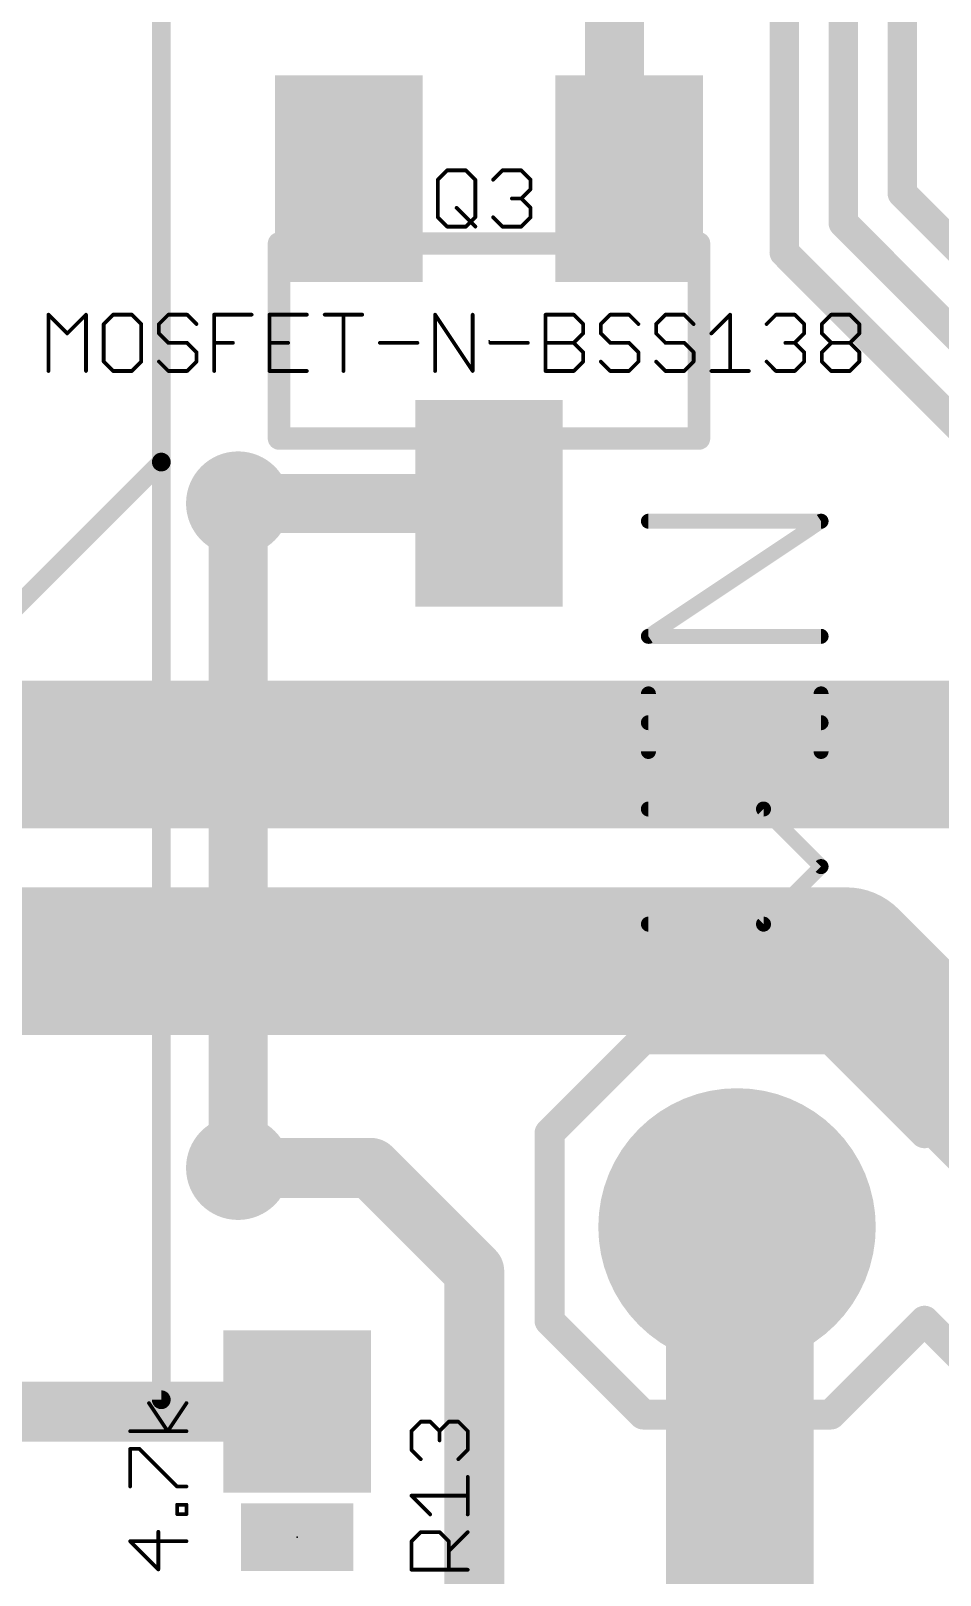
# Model space of a CAD drawing. Extents: x -0.4 to 70.1, y -0.1 to 70.1.
# Drawn here: x 20.8 to 26.96, y 22.14 to 32.6 of the extents above; entities that cross this region are included whole.
import ezdxf

# ---------------------------------------------------------------- set-up
doc = ezdxf.new("R2010")
doc.units = 0
for name, color, linetype in [('1', 22, 'CONTINUOUS'), ('16', 175, 'CONTINUOUS'), ('17', 82, 'CONTINUOUS'), ('18', 82, 'CONTINUOUS'), ('21', 253, 'CONTINUOUS'), ('23', 7, 'CONTINUOUS'), ('25', 253, 'CONTINUOUS'), ('27', 253, 'CONTINUOUS')]:
    doc.layers.add(name, color=color, linetype=linetype)

# ---------------------------------------------------------------- blocks, each defined once
blk = doc.blocks.new('ROUNDP')
at = {"const_width": 0.5}
blk.add_lwpolyline([(0, -0.25, 1), (0, 0.25, 1), (0, -0.25)], format="xyb", dxfattribs=at)
blk = doc.blocks.new('RECT')
blk.add_solid([(-0.5, -0.5), (0.5, -0.5), (-0.5, 0.5), (0.5, 0.5)])
blk = doc.blocks.new('ROUNDV')
at = {"const_width": 0.5}
blk.add_lwpolyline([(0, -0.25, 1), (0, 0.25, 1), (0, -0.25)], format="xyb", dxfattribs=at)

msp = doc.modelspace()

# ---------------------------------------------------------------- linework, layer by layer
at = {"layer": '1'}
for points, const_width in [([(26.7, 37.1), (26.7, 31.5)], 0.2), ([(26.3, 36.9), (26.3, 31.3)], 0.2), ([(25.9, 36.7), (25.9, 31.1)], 0.2), ([(24.75, 33.6), (24.75, 31.7)], 0.4), ([(24.75, 31.7), (24.85, 31.6)], 0.4), ([(26.7, 31.5), (30.6, 27.6)], 0.2), ([(26.3, 31.3), (30.4, 27.2)], 0.2), ([(25.9, 31.1), (30.2, 26.8)], 0.2), ([(23.9, 29.4), (22.2, 29.4)], 0.4), ([(27.46, 27.7), (7.6, 27.7)], 1), ([(26.32, 26.3), (15.76, 26.3)], 1), ([(28.12, 24.5), (26.32, 26.3)], 1), ([(22.2, 24.9), (23.1, 24.9)], 0.4064), ([(23.1, 24.9), (23.8, 24.2)], 0.4064), ([(25.6, 24.4), (25.58, 24.5)], 1), ([(25.6, 16.3), (25.6, 24.2)], 1), ([(25.6, 24.2), (25.6, 24.4)], 0.4), ([(23.8, 24.2), (23.8, 21.5)], 0.4064), ([(22.6, 23.25), (20.49, 23.25)], 0.4064)]:
    msp.add_lwpolyline(points, dxfattribs=dict(at, const_width=const_width))
for points, const_width in [([(24.8207, 31.7707, 1), (24.6793, 31.6293)], 0.2), ([(24.65, 31.7, 1), (24.85, 31.7)], 0.2), ([(24.7793, 31.5293, 1), (24.9207, 31.6707)], 0.2), ([(26.7354, 31.5354, 1), (26.6646, 31.4646)], 0.1), ([(26.65, 31.5, 1), (26.75, 31.5)], 0.1), ([(26.3354, 31.3354, 1), (26.2646, 31.2646)], 0.1), ([(26.25, 31.3, 1), (26.35, 31.3)], 0.1), ([(25.9354, 31.1354, 1), (25.8646, 31.0646)], 0.1), ([(25.85, 31.1, 1), (25.95, 31.1)], 0.1), ([(22.2, 29.5, 1), (22.2, 29.3)], 0.2), ([(23.9, 29.3, 1), (23.9, 29.5)], 0.2), ([(26.4968, 26.4768, 1), (26.1432, 26.1232)], 0.5), ([(26.32, 26.05, 1), (26.32, 26.55)], 0.5), ([(22.2, 25.0016, 1), (22.2, 24.7984)], 0.2032), ([(23.1718, 24.9718, 1), (23.0282, 24.8282)], 0.2032), ([(23.1, 24.7984, 1), (23.1, 25.0016)], 0.2032), ([(25.8251, 24.549, 1), (25.3349, 24.451)], 0.5), ([(25.85, 24.2, 1), (25.35, 24.2)], 0.5), ([(25.3549, 24.351, 1), (25.8451, 24.449)], 0.5), ([(25.7, 24.4, 1), (25.5, 24.4)], 0.2), ([(23.9016, 24.2, 1), (23.6984, 24.2)], 0.2032), ([(23.7282, 24.1282, 1), (23.8718, 24.2718)], 0.2032), ([(25.5, 24.2, 1), (25.7, 24.2)], 0.2), ([(22.6, 23.1484, 1), (22.6, 23.3516)], 0.2032)]:
    msp.add_lwpolyline(points, format="xyb", dxfattribs=dict(at, const_width=const_width))
at = {"layer": '16'}
for points, const_width in [([(22.2, 29.4), (22.2, 24.9)], 0.4), ([(25.6, 24.48), (25.58, 24.5)], 1), ([(25.6, 14.3), (25.6, 24.48)], 1)]:
    msp.add_lwpolyline(points, dxfattribs=dict(at, const_width=const_width))
for points, const_width in [([(22.3, 29.4, 1), (22.1, 29.4)], 0.2), ([(22.1, 24.9, 1), (22.3, 24.9)], 0.2), ([(25.7568, 24.6768, 1), (25.4032, 24.3232)], 0.5), ([(25.85, 24.48, 1), (25.35, 24.48)], 0.5), ([(25.4232, 24.3032, 1), (25.7768, 24.6568)], 0.5)]:
    msp.add_lwpolyline(points, format="xyb", dxfattribs=dict(at, const_width=const_width))
at = {"layer": '21'}
for points, const_width in [([(21.68, 34.76), (21.68, 29.68)], 0.127), ([(22.4776, 29.8396), (22.4776, 31.1604)], 0.1524), ([(22.4776, 31.1604), (25.3224, 31.1604)], 0.1524), ([(25.3224, 31.1604), (25.3224, 29.8396)], 0.1524), ([(25.3224, 29.8396), (22.4776, 29.8396)], 0.1524), ([(21.68, 29.68), (19.14, 27.14)], 0.127), ([(21.68, 29.68), (21.68, 23.33)], 0.127), ([(24.31, 25.135), (24.945, 25.77)], 0.2032), ([(24.945, 25.77), (26.215, 25.77)], 0.2032), ([(26.85, 25.135), (26.215, 25.77)], 0.2032), ([(26.85, 25.135), (27.485, 25.77)], 0.2032), ([(24.31, 23.865), (24.31, 25.135)], 0.2032), ([(24.945, 23.23), (24.31, 23.865)], 0.2032), ([(26.215, 23.23), (26.85, 23.865)], 0.2032), ([(27.485, 23.23), (26.85, 23.865)], 0.2032), ([(21.68, 23.33), (11.52, 23.33)], 0.127), ([(26.215, 23.23), (24.945, 23.23)], 0.2032)]:
    msp.add_lwpolyline(points, dxfattribs=dict(at, const_width=const_width))
for points, const_width in [([(22.5157, 31.1604, 1), (22.4395, 31.1604)], 0.0762), ([(22.4776, 31.1985, 1), (22.4776, 31.1223)], 0.0762), ([(25.3605, 31.1604, 1), (25.2843, 31.1604)], 0.0762), ([(25.3224, 31.1223, 1), (25.3224, 31.1985)], 0.0762), ([(22.4776, 29.8777, 1), (22.4776, 29.8015)], 0.0762), ([(25.3224, 29.8015, 1), (25.3224, 29.8777)], 0.0762), ([(22.4395, 29.8396, 1), (22.5157, 29.8396)], 0.0762), ([(25.2843, 29.8396, 1), (25.3605, 29.8396)], 0.0762), ([(21.7117, 29.68, 1), (21.6483, 29.68)], 0.0635), ([(21.6483, 29.68, 1), (21.7117, 29.68)], 0.0635), ([(21.7025, 29.6575, 1), (21.6575, 29.7025)], 0.0635), ([(24.945, 25.8208, 1), (24.945, 25.7192)], 0.1016), ([(24.9809, 25.7341, 1), (24.9091, 25.8059)], 0.1016), ([(26.2509, 25.8059, 1), (26.1791, 25.7341)], 0.1016), ([(26.215, 25.7192, 1), (26.215, 25.8208)], 0.1016), ([(24.3608, 25.135, 1), (24.2592, 25.135)], 0.1016), ([(24.2741, 25.1709, 1), (24.3459, 25.0991)], 0.1016), ([(26.8141, 25.1709, 1), (26.8859, 25.0991)], 0.1016), ([(26.8141, 25.0991, 1), (26.8859, 25.1709)], 0.1016), ([(24.3459, 23.9009, 1), (24.2741, 23.8291)], 0.1016), ([(26.8859, 23.9009, 1), (26.8141, 23.8291)], 0.1016), ([(26.8859, 23.8291, 1), (26.8141, 23.9009)], 0.1016), ([(24.2592, 23.865, 1), (24.3608, 23.865)], 0.1016), ([(21.6483, 23.33, 1), (21.7117, 23.33)], 0.0635), ([(21.68, 23.2983, 1), (21.68, 23.3618)], 0.0635), ([(24.945, 23.2808, 1), (24.945, 23.1792)], 0.1016), ([(26.215, 23.1792, 1), (26.215, 23.2808)], 0.1016), ([(24.9091, 23.1941, 1), (24.9809, 23.2659)], 0.1016), ([(26.1791, 23.2659, 1), (26.2509, 23.1941)], 0.1016)]:
    msp.add_lwpolyline(points, format="xyb", dxfattribs=dict(at, const_width=const_width))
at = {"layer": '23'}
for p in [(23.9, 30.5), (22.6, 22.4)]:
    msp.add_point(p, dxfattribs=at)
at = {"layer": '25'}
for points, const_width in [([(23.5596, 31.5921, 1), (23.5469, 31.5921)], 0.0127), ([(23.5488, 31.5966, 1), (23.5578, 31.5876)], 0.0127), ([(23.6168, 31.662, 1), (23.6168, 31.6493)], 0.0127), ([(23.6213, 31.6511, 1), (23.6123, 31.6601)], 0.0127), ([(23.7484, 31.6601, 1), (23.7395, 31.6511)], 0.0127), ([(23.7439, 31.6493, 1), (23.7439, 31.662)], 0.0127), ([(23.8139, 31.5921, 1), (23.8011, 31.5921)], 0.0127), ([(23.803, 31.5876, 1), (23.812, 31.5966)], 0.0127), ([(23.923, 31.5966, 1), (23.932, 31.5876)], 0.0127), ([(23.991, 31.662, 1), (23.991, 31.6493)], 0.0127), ([(23.9955, 31.6511, 1), (23.9866, 31.6601)], 0.0127), ([(24.1226, 31.6601, 1), (24.1137, 31.6511)], 0.0127), ([(24.1182, 31.6493, 1), (24.1182, 31.662)], 0.0127), ([(24.1881, 31.5921, 1), (24.1754, 31.5921)], 0.0127), ([(24.1772, 31.5876, 1), (24.1862, 31.5966)], 0.0127), ([(24.0546, 31.4713, 1), (24.0546, 31.4586)], 0.0127), ([(24.1226, 31.4695, 1), (24.1137, 31.4605)], 0.0127), ([(24.1182, 31.4586, 1), (24.1182, 31.4713)], 0.0127), ([(24.1754, 31.5285, 1), (24.1881, 31.5285)], 0.0127), ([(24.1862, 31.524, 1), (24.1772, 31.533)], 0.0127), ([(23.6849, 31.4059, 1), (23.6759, 31.3969)], 0.0127), ([(24.1137, 31.4695, 1), (24.1226, 31.4605)], 0.0127), ([(24.1881, 31.4014, 1), (24.1754, 31.4014)], 0.0127), ([(24.1772, 31.3969, 1), (24.1862, 31.4059)], 0.0127), ([(23.5469, 31.3379, 1), (23.5596, 31.3379)], 0.0127), ([(23.5578, 31.3423, 1), (23.5488, 31.3334)], 0.0127), ([(23.6168, 31.2807, 1), (23.6168, 31.2679)], 0.0127), ([(23.6123, 31.2698, 1), (23.6213, 31.2788)], 0.0127), ([(23.7395, 31.2788, 1), (23.7484, 31.2698)], 0.0127), ([(23.7439, 31.2679, 1), (23.7439, 31.2807)], 0.0127), ([(23.8011, 31.3379, 1), (23.8139, 31.3379)], 0.0127), ([(23.812, 31.3334, 1), (23.803, 31.3423)], 0.0127), ([(23.803, 31.2698, 1), (23.812, 31.2788)], 0.0127), ([(23.932, 31.3423, 1), (23.923, 31.3334)], 0.0127), ([(23.991, 31.2807, 1), (23.991, 31.2679)], 0.0127), ([(23.9866, 31.2698, 1), (23.9955, 31.2788)], 0.0127), ([(24.1137, 31.2788, 1), (24.1226, 31.2698)], 0.0127), ([(24.1182, 31.2679, 1), (24.1182, 31.2807)], 0.0127), ([(24.1754, 31.3379, 1), (24.1881, 31.3379)], 0.0127), ([(24.1862, 31.3334, 1), (24.1772, 31.3423)], 0.0127), ([(24.9798, 29.3048, 1), (24.9798, 29.254)], 0.0508), ([(26.1633, 29.2583, 1), (26.1351, 29.3005)], 0.0508), ([(26.1492, 29.254, 1), (26.1492, 29.3048)], 0.0508), ([(24.9798, 28.5252, 1), (24.9798, 28.4744)], 0.0508), ([(26.1492, 28.4744, 1), (26.1492, 28.5252)], 0.0508), ([(24.9657, 28.5209, 1), (24.9939, 28.4787)], 0.0508), ([(25.0052, 28.11, 1), (24.9544, 28.11)], 0.0508), ([(26.1746, 28.11, 1), (26.1238, 28.11)], 0.0508), ([(24.9798, 27.9405, 1), (24.9798, 27.8897)], 0.0508), ([(26.1492, 27.8897, 1), (26.1492, 27.9405)], 0.0508), ([(24.9544, 27.7202, 1), (25.0052, 27.7202)], 0.0508), ([(26.1238, 27.7202, 1), (26.1746, 27.7202)], 0.0508), ([(24.9798, 27.3558, 1), (24.9798, 27.305)], 0.0508), ([(25.7774, 27.3484, 1), (25.7414, 27.3124)], 0.0508), ([(25.7594, 27.305, 1), (25.7594, 27.3558)], 0.0508), ([(26.1672, 26.9226, 1), (26.1312, 26.9586)], 0.0508), ([(26.1312, 26.9226, 1), (26.1672, 26.9586)], 0.0508), ([(24.9798, 26.5762, 1), (24.9798, 26.5254)], 0.0508), ([(25.7414, 26.5688, 1), (25.7774, 26.5328)], 0.0508), ([(25.7594, 26.5254, 1), (25.7594, 26.5762)], 0.0508), ([(23.3807, 23.1182, 1), (23.368, 23.1182)], 0.0127), ([(23.3699, 23.1226, 1), (23.3789, 23.1137)], 0.0127), ([(23.4379, 23.1881, 1), (23.4379, 23.1754)], 0.0127), ([(23.4424, 23.1772, 1), (23.4334, 23.1862)], 0.0127), ([(23.506, 23.1862, 1), (23.497, 23.1772)], 0.0127), ([(23.5015, 23.1754, 1), (23.5015, 23.1881)], 0.0127), ([(23.5605, 23.1226, 1), (23.5695, 23.1137)], 0.0127), ([(23.5714, 23.1182, 1), (23.5587, 23.1182)], 0.0127), ([(23.5605, 23.1137, 1), (23.5695, 23.1226)], 0.0127), ([(23.6286, 23.1881, 1), (23.6286, 23.1754)], 0.0127), ([(23.6331, 23.1772, 1), (23.6241, 23.1862)], 0.0127), ([(23.6966, 23.1862, 1), (23.6877, 23.1772)], 0.0127), ([(23.6921, 23.1754, 1), (23.6921, 23.1881)], 0.0127), ([(23.7621, 23.1182, 1), (23.7493, 23.1182)], 0.0127), ([(23.7512, 23.1137, 1), (23.7602, 23.1226)], 0.0127), ([(23.5587, 23.0546, 1), (23.5714, 23.0546)], 0.0127), ([(23.368, 22.991, 1), (23.3807, 22.991)], 0.0127), ([(23.3789, 22.9955, 1), (23.3699, 22.9866)], 0.0127), ([(23.4334, 22.923, 1), (23.4424, 22.932)], 0.0127), ([(23.6877, 22.932, 1), (23.6966, 22.923)], 0.0127), ([(23.7493, 22.991, 1), (23.7621, 22.991)], 0.0127), ([(23.7602, 22.9866, 1), (23.7512, 22.9955)], 0.0127), ([(23.7621, 22.8075, 1), (23.7493, 22.8075)], 0.0127), ([(23.3789, 22.6849, 1), (23.3699, 22.6759)], 0.0127), ([(23.3744, 22.6867, 1), (23.3744, 22.674)], 0.0127), ([(23.7557, 22.674, 1), (23.7557, 22.6867)], 0.0127), ([(23.497, 22.5488, 1), (23.506, 22.5578)], 0.0127), ([(23.7493, 22.5533, 1), (23.7621, 22.5533)], 0.0127), ([(23.3807, 22.3697, 1), (23.368, 22.3697)], 0.0127), ([(23.3699, 22.3742, 1), (23.3789, 22.3653)], 0.0127), ([(23.4379, 22.4396, 1), (23.4379, 22.4269)], 0.0127), ([(23.4424, 22.4288, 1), (23.4334, 22.4378)], 0.0127), ([(23.5695, 22.4378, 1), (23.5605, 22.4288)], 0.0127), ([(23.565, 22.4269, 1), (23.565, 22.4396)], 0.0127), ([(23.6349, 22.3697, 1), (23.6222, 22.3697)], 0.0127), ([(23.6241, 22.3653, 1), (23.6331, 22.3742)], 0.0127), ([(23.7602, 22.4288, 1), (23.7512, 22.4378)], 0.0127), ([(23.6241, 22.3107, 1), (23.6331, 22.3017)], 0.0127), ([(23.368, 22.1791, 1), (23.3807, 22.1791)], 0.0127), ([(23.3744, 22.1854, 1), (23.3744, 22.1727)], 0.0127), ([(23.6222, 22.1791, 1), (23.6349, 22.1791)], 0.0127), ([(23.7557, 22.1727, 1), (23.7557, 22.1854)], 0.0127)]:
    msp.add_lwpolyline(points, format="xyb", dxfattribs=dict(at, const_width=const_width))
for points, const_width in [([(23.5533, 31.5921), (23.6168, 31.6556)], 0.0254), ([(23.5533, 31.3379), (23.5533, 31.5921)], 0.0254), ([(23.6168, 31.6556), (23.7439, 31.6556)], 0.0254), ([(23.7439, 31.6556), (23.8075, 31.5921)], 0.0254), ([(23.8075, 31.5921), (23.8075, 31.3379)], 0.0254), ([(23.9275, 31.5921), (23.991, 31.6556)], 0.0254), ([(23.991, 31.6556), (24.1182, 31.6556)], 0.0254), ([(24.1182, 31.6556), (24.1817, 31.5921)], 0.0254), ([(24.1817, 31.5921), (24.1817, 31.5285)], 0.0254), ([(24.1182, 31.465), (24.0546, 31.465)], 0.0254), ([(24.1817, 31.5285), (24.1182, 31.465)], 0.0254), ([(24.1182, 31.465), (24.1817, 31.4014)], 0.0254), ([(23.6804, 31.4014), (23.8075, 31.2743)], 0.0254), ([(24.1817, 31.4014), (24.1817, 31.3379)], 0.0254), ([(23.6168, 31.2743), (23.5533, 31.3379)], 0.0254), ([(23.7439, 31.2743), (23.6168, 31.2743)], 0.0254), ([(23.8075, 31.3379), (23.7439, 31.2743)], 0.0254), ([(23.991, 31.2743), (23.9275, 31.3379)], 0.0254), ([(24.1182, 31.2743), (23.991, 31.2743)], 0.0254), ([(24.1817, 31.3379), (24.1182, 31.2743)], 0.0254), ([(24.9798, 28.4998), (26.1492, 29.2794)], 0.1016), ([(26.1492, 29.2794), (24.9798, 29.2794)], 0.1016), ([(26.1492, 28.4998), (24.9798, 28.4998)], 0.1016), ([(24.9798, 27.7202), (24.9798, 28.11)], 0.1016), ([(26.1492, 27.7202), (26.1492, 28.11)], 0.1016), ([(26.1492, 27.9151), (24.9798, 27.9151)], 0.1016), ([(25.7594, 27.3304), (24.9798, 27.3304)], 0.1016), ([(26.1492, 26.9406), (25.7594, 27.3304)], 0.1016), ([(25.7594, 26.5508), (26.1492, 26.9406)], 0.1016), ([(24.9798, 26.5508), (25.7594, 26.5508)], 0.1016), ([(23.3744, 23.1182), (23.4379, 23.1817)], 0.0254), ([(23.3744, 22.991), (23.3744, 23.1182)], 0.0254), ([(23.4379, 23.1817), (23.5015, 23.1817)], 0.0254), ([(23.5015, 23.1817), (23.565, 23.1182)], 0.0254), ([(23.565, 23.1182), (23.6286, 23.1817)], 0.0254), ([(23.565, 23.1182), (23.565, 23.0546)], 0.0254), ([(23.6286, 23.1817), (23.6921, 23.1817)], 0.0254), ([(23.6921, 23.1817), (23.7557, 23.1182)], 0.0254), ([(23.7557, 23.1182), (23.7557, 22.991)], 0.0254), ([(23.4379, 22.9275), (23.3744, 22.991)], 0.0254), ([(23.7557, 22.991), (23.6921, 22.9275)], 0.0254), ([(23.7557, 22.5533), (23.7557, 22.8075)], 0.0254), ([(23.5015, 22.5533), (23.3744, 22.6804)], 0.0254), ([(23.3744, 22.6804), (23.7557, 22.6804)], 0.0254), ([(23.3744, 22.3697), (23.4379, 22.4333)], 0.0254), ([(23.3744, 22.1791), (23.3744, 22.3697)], 0.0254), ([(23.4379, 22.4333), (23.565, 22.4333)], 0.0254), ([(23.565, 22.4333), (23.6286, 22.3697)], 0.0254), ([(23.6286, 22.3062), (23.7557, 22.4333)], 0.0254), ([(23.6286, 22.3697), (23.6286, 22.1791)], 0.0254), ([(23.7557, 22.1791), (23.3744, 22.1791)], 0.0254)]:
    msp.add_lwpolyline(points, dxfattribs=dict(at, const_width=const_width))
at = {"layer": '27', "const_width": 0.0127}
for points in [[(20.9219, 30.6781, 1), (20.9092, 30.6781)], [(20.9201, 30.6826, 1), (20.9111, 30.6736)], [(21.1762, 30.6781, 1), (21.1635, 30.6781)], [(21.1743, 30.6736, 1), (21.1653, 30.6826)], [(21.3533, 30.6845, 1), (21.3533, 30.6718)], [(21.3578, 30.6736, 1), (21.3489, 30.6826)], [(21.4849, 30.6826, 1), (21.476, 30.6736)], [(21.4805, 30.6718, 1), (21.4805, 30.6845)], [(21.7276, 30.6845, 1), (21.7276, 30.6718)], [(21.732, 30.6736, 1), (21.7231, 30.6826)], [(21.8591, 30.6826, 1), (21.8502, 30.6736)], [(21.8547, 30.6718, 1), (21.8547, 30.6845)], [(22.0382, 30.6845, 1), (22.0382, 30.6718)], [(22.0446, 30.6781, 1), (22.0319, 30.6781)], [(22.2924, 30.6718, 1), (22.2924, 30.6845)], [(22.4124, 30.6845, 1), (22.4124, 30.6718)], [(22.4188, 30.6781, 1), (22.4061, 30.6781)], [(22.6666, 30.6718, 1), (22.6666, 30.6845)], [(22.7866, 30.6845, 1), (22.7866, 30.6718)], [(22.9201, 30.6781, 1), (22.9074, 30.6781)], [(23.0408, 30.6718, 1), (23.0408, 30.6845)], [(23.5414, 30.6781, 1), (23.5287, 30.6781)], [(23.5403, 30.6816, 1), (23.5297, 30.6746)], [(23.7956, 30.6781, 1), (23.7829, 30.6781)], [(24.2834, 30.6845, 1), (24.2834, 30.6718)], [(24.2898, 30.6781, 1), (24.2771, 30.6781)], [(24.4786, 30.6826, 1), (24.4696, 30.6736)], [(24.4741, 30.6718, 1), (24.4741, 30.6845)], [(24.7212, 30.6845, 1), (24.7212, 30.6718)], [(24.7257, 30.6736, 1), (24.7167, 30.6826)], [(24.8528, 30.6826, 1), (24.8438, 30.6736)], [(24.8483, 30.6718, 1), (24.8483, 30.6845)], [(25.0954, 30.6845, 1), (25.0954, 30.6718)], [(25.0999, 30.6736, 1), (25.0909, 30.6826)], [(25.227, 30.6826, 1), (25.218, 30.6736)], [(25.2225, 30.6718, 1), (25.2225, 30.6845)], [(25.5395, 30.6781, 1), (25.5268, 30.6781)], [(25.5377, 30.6736, 1), (25.5287, 30.6826)], [(25.8438, 30.6845, 1), (25.8438, 30.6718)], [(25.8483, 30.6736, 1), (25.8393, 30.6826)], [(25.9754, 30.6826, 1), (25.9664, 30.6736)], [(25.9709, 30.6718, 1), (25.9709, 30.6845)], [(26.218, 30.6845, 1), (26.218, 30.6718)], [(26.2225, 30.6736, 1), (26.2135, 30.6826)], [(26.3496, 30.6826, 1), (26.3406, 30.6736)], [(26.3451, 30.6718, 1), (26.3451, 30.6845)], [(21.0382, 30.5555, 1), (21.0472, 30.5465)], [(21.0382, 30.5465, 1), (21.0472, 30.5555)], [(21.2961, 30.6146, 1), (21.2834, 30.6146)], [(21.2853, 30.6191, 1), (21.2943, 30.6101)], [(21.5504, 30.6146, 1), (21.5377, 30.6146)], [(21.5395, 30.6101, 1), (21.5485, 30.6191)], [(21.6703, 30.6146, 1), (21.6576, 30.6146)], [(21.6576, 30.551, 1), (21.6703, 30.551)], [(21.6595, 30.6191, 1), (21.6685, 30.6101)], [(21.6685, 30.5555, 1), (21.6595, 30.5465)], [(21.9137, 30.6101, 1), (21.9227, 30.6191)], [(24.544, 30.6146, 1), (24.5313, 30.6146)], [(24.5313, 30.551, 1), (24.544, 30.551)], [(24.5332, 30.6101, 1), (24.5421, 30.6191)], [(24.5421, 30.5465, 1), (24.5332, 30.5555)], [(24.664, 30.6146, 1), (24.6513, 30.6146)], [(24.6513, 30.551, 1), (24.664, 30.551)], [(24.6532, 30.6191, 1), (24.6621, 30.6101)], [(24.6621, 30.5555, 1), (24.6532, 30.5465)], [(24.9074, 30.6101, 1), (24.9164, 30.6191)], [(25.0382, 30.6146, 1), (25.0255, 30.6146)], [(25.0255, 30.551, 1), (25.0382, 30.551)], [(25.0274, 30.6191, 1), (25.0363, 30.6101)], [(25.0363, 30.5555, 1), (25.0274, 30.5465)], [(25.2816, 30.6101, 1), (25.2906, 30.6191)], [(25.4016, 30.5555, 1), (25.4105, 30.5465)], [(25.7758, 30.6191, 1), (25.7848, 30.6101)], [(26.0408, 30.6146, 1), (26.0281, 30.6146)], [(26.0281, 30.551, 1), (26.0408, 30.551)], [(26.03, 30.6101, 1), (26.039, 30.6191)], [(26.039, 30.5465, 1), (26.03, 30.5555)], [(26.1608, 30.6146, 1), (26.1481, 30.6146)], [(26.1481, 30.551, 1), (26.1608, 30.551)], [(26.15, 30.6191, 1), (26.159, 30.6101)], [(26.159, 30.5555, 1), (26.15, 30.5465)], [(26.415, 30.6146, 1), (26.4023, 30.6146)], [(26.4023, 30.551, 1), (26.415, 30.551)], [(26.4042, 30.6101, 1), (26.4132, 30.6191)], [(26.4132, 30.5465, 1), (26.4042, 30.5555)], [(21.7276, 30.4938, 1), (21.7276, 30.4811)], [(21.7231, 30.483, 1), (21.732, 30.492)], [(21.8591, 30.492, 1), (21.8502, 30.483)], [(21.8547, 30.4811, 1), (21.8547, 30.4938)], [(21.9246, 30.4239, 1), (21.9119, 30.4239)], [(21.9137, 30.4194, 1), (21.9227, 30.4284)], [(22.0382, 30.4938, 1), (22.0382, 30.4811)], [(22.1653, 30.4811, 1), (22.1653, 30.4938)], [(22.4124, 30.4938, 1), (22.4124, 30.4811)], [(22.5395, 30.4811, 1), (22.5395, 30.4938)], [(23.1608, 30.4938, 1), (23.1608, 30.4811)], [(23.415, 30.4811, 1), (23.415, 30.4938)], [(23.9092, 30.4938, 1), (23.9092, 30.4811)], [(24.1635, 30.4811, 1), (24.1635, 30.4938)], [(24.2834, 30.4938, 1), (24.2834, 30.4811)], [(24.4786, 30.492, 1), (24.4696, 30.483)], [(24.4696, 30.492, 1), (24.4786, 30.483)], [(24.4741, 30.4811, 1), (24.4741, 30.4938)], [(24.544, 30.4239, 1), (24.5313, 30.4239)], [(24.5332, 30.4194, 1), (24.5421, 30.4284)], [(24.7212, 30.4938, 1), (24.7212, 30.4811)], [(24.7167, 30.483, 1), (24.7257, 30.492)], [(24.8528, 30.492, 1), (24.8438, 30.483)], [(24.8483, 30.4811, 1), (24.8483, 30.4938)], [(24.9182, 30.4239, 1), (24.9055, 30.4239)], [(24.9074, 30.4194, 1), (24.9164, 30.4284)], [(25.0954, 30.4938, 1), (25.0954, 30.4811)], [(25.0909, 30.483, 1), (25.0999, 30.492)], [(25.227, 30.492, 1), (25.218, 30.483)], [(25.2225, 30.4811, 1), (25.2225, 30.4938)], [(25.2924, 30.4239, 1), (25.2797, 30.4239)], [(25.2816, 30.4194, 1), (25.2906, 30.4284)], [(25.9074, 30.4938, 1), (25.9074, 30.4811)], [(25.9754, 30.492, 1), (25.9664, 30.483)], [(25.9664, 30.492, 1), (25.9754, 30.483)], [(25.9709, 30.4811, 1), (25.9709, 30.4938)], [(26.0408, 30.4239, 1), (26.0281, 30.4239)], [(26.03, 30.4194, 1), (26.039, 30.4284)], [(26.1608, 30.4239, 1), (26.1481, 30.4239)], [(26.15, 30.4284, 1), (26.159, 30.4194)], [(26.218, 30.4938, 1), (26.218, 30.4811)], [(26.2225, 30.483, 1), (26.2135, 30.492)], [(26.2135, 30.483, 1), (26.2225, 30.492)], [(26.3496, 30.492, 1), (26.3406, 30.483)], [(26.3406, 30.492, 1), (26.3496, 30.483)], [(26.3451, 30.4811, 1), (26.3451, 30.4938)], [(26.415, 30.4239, 1), (26.4023, 30.4239)], [(26.4042, 30.4194, 1), (26.4132, 30.4284)], [(21.2834, 30.3604, 1), (21.2961, 30.3604)], [(21.2943, 30.3648, 1), (21.2853, 30.3559)], [(21.5377, 30.3604, 1), (21.5504, 30.3604)], [(21.5485, 30.3559, 1), (21.5395, 30.3648)], [(21.6685, 30.3648, 1), (21.6595, 30.3559)], [(21.9119, 30.3604, 1), (21.9246, 30.3604)], [(21.9227, 30.3559, 1), (21.9137, 30.3648)], [(24.5313, 30.3604, 1), (24.544, 30.3604)], [(24.5421, 30.3559, 1), (24.5332, 30.3648)], [(24.6621, 30.3648, 1), (24.6532, 30.3559)], [(24.9055, 30.3604, 1), (24.9182, 30.3604)], [(24.9164, 30.3559, 1), (24.9074, 30.3648)], [(25.0363, 30.3648, 1), (25.0274, 30.3559)], [(25.2797, 30.3604, 1), (25.2924, 30.3604)], [(25.2906, 30.3559, 1), (25.2816, 30.3648)], [(25.7848, 30.3648, 1), (25.7758, 30.3559)], [(26.0281, 30.3604, 1), (26.0408, 30.3604)], [(26.039, 30.3559, 1), (26.03, 30.3648)], [(26.1481, 30.3604, 1), (26.1608, 30.3604)], [(26.159, 30.3648, 1), (26.15, 30.3559)], [(26.4023, 30.3604, 1), (26.415, 30.3604)], [(26.4132, 30.3559, 1), (26.4042, 30.3648)], [(20.9092, 30.2968, 1), (20.9219, 30.2968)], [(21.1635, 30.2968, 1), (21.1762, 30.2968)], [(21.3533, 30.3032, 1), (21.3533, 30.2904)], [(21.3489, 30.2923, 1), (21.3578, 30.3013)], [(21.476, 30.3013, 1), (21.4849, 30.2923)], [(21.4805, 30.2904, 1), (21.4805, 30.3032)], [(21.7276, 30.3032, 1), (21.7276, 30.2904)], [(21.7231, 30.2923, 1), (21.732, 30.3013)], [(21.8502, 30.3013, 1), (21.8591, 30.2923)], [(21.8547, 30.2904, 1), (21.8547, 30.3032)], [(22.0319, 30.2968, 1), (22.0446, 30.2968)], [(22.4124, 30.3032, 1), (22.4124, 30.2904)], [(22.4061, 30.2968, 1), (22.4188, 30.2968)], [(22.6666, 30.2904, 1), (22.6666, 30.3032)], [(22.9074, 30.2968, 1), (22.9201, 30.2968)], [(23.5287, 30.2968, 1), (23.5414, 30.2968)], [(23.7829, 30.2968, 1), (23.7956, 30.2968)], [(23.784, 30.2933, 1), (23.7945, 30.3003)], [(24.2834, 30.3032, 1), (24.2834, 30.2904)], [(24.2771, 30.2968, 1), (24.2898, 30.2968)], [(24.4696, 30.3013, 1), (24.4786, 30.2923)], [(24.4741, 30.2904, 1), (24.4741, 30.3032)], [(24.7212, 30.3032, 1), (24.7212, 30.2904)], [(24.7167, 30.2923, 1), (24.7257, 30.3013)], [(24.8438, 30.3013, 1), (24.8528, 30.2923)], [(24.8483, 30.2904, 1), (24.8483, 30.3032)], [(25.0954, 30.3032, 1), (25.0954, 30.2904)], [(25.0909, 30.2923, 1), (25.0999, 30.3013)], [(25.218, 30.3013, 1), (25.227, 30.2923)], [(25.2225, 30.2904, 1), (25.2225, 30.3032)], [(25.4061, 30.3032, 1), (25.4061, 30.2904)], [(25.5268, 30.2968, 1), (25.5395, 30.2968)], [(25.6603, 30.2904, 1), (25.6603, 30.3032)], [(25.8438, 30.3032, 1), (25.8438, 30.2904)], [(25.8393, 30.2923, 1), (25.8483, 30.3013)], [(25.9664, 30.3013, 1), (25.9754, 30.2923)], [(25.9709, 30.2904, 1), (25.9709, 30.3032)], [(26.218, 30.3032, 1), (26.218, 30.2904)], [(26.2135, 30.2923, 1), (26.2225, 30.3013)], [(26.3406, 30.3013, 1), (26.3496, 30.2923)], [(26.3451, 30.2904, 1), (26.3451, 30.3032)], [(21.6018, 23.311, 1), (21.5912, 23.304)], [(21.856, 23.304, 1), (21.8454, 23.311)], [(21.4694, 23.1232, 1), (21.4694, 23.1105)], [(21.7183, 23.1204, 1), (21.7289, 23.1133)], [(21.7183, 23.1133, 1), (21.7289, 23.1204)], [(21.8507, 23.1105, 1), (21.8507, 23.1232)], [(21.4757, 22.9969, 1), (21.463, 22.9969)], [(21.4694, 23.0032, 1), (21.4694, 22.9905)], [(21.5374, 23.0014, 1), (21.5284, 22.9924)], [(21.5329, 22.9905, 1), (21.5329, 23.0032)], [(21.463, 22.7427, 1), (21.4757, 22.7427)], [(21.7871, 22.749, 1), (21.7871, 22.7363)], [(21.7827, 22.7382, 1), (21.7916, 22.7471)], [(21.8507, 22.7363, 1), (21.8507, 22.749)], [(21.7871, 22.6255, 1), (21.7871, 22.6127)], [(21.7935, 22.6191, 1), (21.7808, 22.6191)], [(21.8571, 22.6191, 1), (21.8443, 22.6191)], [(21.8507, 22.6127, 1), (21.8507, 22.6255)], [(21.7871, 22.5619, 1), (21.7871, 22.5492)], [(21.7808, 22.5555, 1), (21.7935, 22.5555)], [(21.8443, 22.5555, 1), (21.8571, 22.5555)], [(21.8507, 22.5492, 1), (21.8507, 22.5619)], [(21.4694, 22.3784, 1), (21.4694, 22.3657)], [(21.4739, 22.3765, 1), (21.4649, 22.3675)], [(21.6664, 22.4356, 1), (21.6537, 22.4356)], [(21.8507, 22.3657, 1), (21.8507, 22.3784)], [(21.6537, 22.1813, 1), (21.6664, 22.1813)], [(21.6555, 22.1769, 1), (21.6645, 22.1858)]]:
    msp.add_lwpolyline(points, format="xyb", dxfattribs=at)
at = {"layer": '27', "const_width": 0.0254}
for points in [[(20.9156, 30.2968), (20.9156, 30.6781)], [(20.9156, 30.6781), (21.0427, 30.551)], [(21.0427, 30.551), (21.1698, 30.6781)], [(21.1698, 30.6781), (21.1698, 30.2968)], [(21.3533, 30.6781), (21.2898, 30.6146)], [(21.4805, 30.6781), (21.3533, 30.6781)], [(21.544, 30.6146), (21.4805, 30.6781)], [(21.7276, 30.6781), (21.664, 30.6146)], [(21.8547, 30.6781), (21.7276, 30.6781)], [(21.9182, 30.6146), (21.8547, 30.6781)], [(22.0382, 30.2968), (22.0382, 30.6781)], [(22.0382, 30.6781), (22.2924, 30.6781)], [(22.6666, 30.6781), (22.4124, 30.6781)], [(22.4124, 30.6781), (22.4124, 30.2968)], [(22.7866, 30.6781), (23.0408, 30.6781)], [(22.9137, 30.2968), (22.9137, 30.6781)], [(23.535, 30.2968), (23.535, 30.6781)], [(23.535, 30.6781), (23.7892, 30.2968)], [(23.7892, 30.2968), (23.7892, 30.6781)], [(24.2834, 30.2968), (24.2834, 30.6781)], [(24.2834, 30.6781), (24.4741, 30.6781)], [(24.4741, 30.6781), (24.5377, 30.6146)], [(24.7212, 30.6781), (24.6576, 30.6146)], [(24.8483, 30.6781), (24.7212, 30.6781)], [(24.9119, 30.6146), (24.8483, 30.6781)], [(25.0954, 30.6781), (25.0319, 30.6146)], [(25.2225, 30.6781), (25.0954, 30.6781)], [(25.2861, 30.6146), (25.2225, 30.6781)], [(25.4061, 30.551), (25.5332, 30.6781)], [(25.5332, 30.6781), (25.5332, 30.2968)], [(25.7803, 30.6146), (25.8438, 30.6781)], [(25.8438, 30.6781), (25.9709, 30.6781)], [(25.9709, 30.6781), (26.0345, 30.6146)], [(26.1545, 30.6146), (26.218, 30.6781)], [(26.218, 30.6781), (26.3451, 30.6781)], [(26.3451, 30.6781), (26.4087, 30.6146)], [(21.2898, 30.6146), (21.2898, 30.3604)], [(21.544, 30.3604), (21.544, 30.6146)], [(21.664, 30.6146), (21.664, 30.551)], [(21.664, 30.551), (21.7276, 30.4875)], [(24.5377, 30.551), (24.4741, 30.4875)], [(24.5377, 30.6146), (24.5377, 30.551)], [(24.6576, 30.6146), (24.6576, 30.551)], [(24.6576, 30.551), (24.7212, 30.4875)], [(25.0319, 30.6146), (25.0319, 30.551)], [(25.0319, 30.551), (25.0954, 30.4875)], [(26.0345, 30.551), (25.9709, 30.4875)], [(26.0345, 30.6146), (26.0345, 30.551)], [(26.1545, 30.551), (26.1545, 30.6146)], [(26.218, 30.4875), (26.1545, 30.551)], [(26.4087, 30.551), (26.3451, 30.4875)], [(26.4087, 30.6146), (26.4087, 30.551)], [(21.7276, 30.4875), (21.8547, 30.4875)], [(21.8547, 30.4875), (21.9182, 30.4239)], [(21.9182, 30.4239), (21.9182, 30.3604)], [(22.0382, 30.4875), (22.1653, 30.4875)], [(22.4124, 30.4875), (22.5395, 30.4875)], [(23.1608, 30.4875), (23.415, 30.4875)], [(23.9092, 30.4875), (24.1635, 30.4875)], [(24.2834, 30.4875), (24.4741, 30.4875)], [(24.4741, 30.4875), (24.5377, 30.4239)], [(24.5377, 30.4239), (24.5377, 30.3604)], [(24.7212, 30.4875), (24.8483, 30.4875)], [(24.8483, 30.4875), (24.9119, 30.4239)], [(24.9119, 30.4239), (24.9119, 30.3604)], [(25.0954, 30.4875), (25.2225, 30.4875)], [(25.2225, 30.4875), (25.2861, 30.4239)], [(25.2861, 30.4239), (25.2861, 30.3604)], [(25.9709, 30.4875), (25.9074, 30.4875)], [(25.9709, 30.4875), (26.0345, 30.4239)], [(26.0345, 30.4239), (26.0345, 30.3604)], [(26.1545, 30.4239), (26.218, 30.4875)], [(26.1545, 30.3604), (26.1545, 30.4239)], [(26.218, 30.4875), (26.3451, 30.4875)], [(26.3451, 30.4875), (26.4087, 30.4239)], [(26.4087, 30.4239), (26.4087, 30.3604)], [(21.2898, 30.3604), (21.3533, 30.2968)], [(21.4805, 30.2968), (21.544, 30.3604)], [(21.7276, 30.2968), (21.664, 30.3604)], [(21.9182, 30.3604), (21.8547, 30.2968)], [(24.5377, 30.3604), (24.4741, 30.2968)], [(24.7212, 30.2968), (24.6576, 30.3604)], [(24.9119, 30.3604), (24.8483, 30.2968)], [(25.0954, 30.2968), (25.0319, 30.3604)], [(25.2861, 30.3604), (25.2225, 30.2968)], [(25.8438, 30.2968), (25.7803, 30.3604)], [(26.0345, 30.3604), (25.9709, 30.2968)], [(26.218, 30.2968), (26.1545, 30.3604)], [(26.4087, 30.3604), (26.3451, 30.2968)], [(21.3533, 30.2968), (21.4805, 30.2968)], [(21.8547, 30.2968), (21.7276, 30.2968)], [(22.4124, 30.2968), (22.6666, 30.2968)], [(24.4741, 30.2968), (24.2834, 30.2968)], [(24.8483, 30.2968), (24.7212, 30.2968)], [(25.2225, 30.2968), (25.0954, 30.2968)], [(25.4061, 30.2968), (25.6603, 30.2968)], [(25.9709, 30.2968), (25.8438, 30.2968)], [(26.3451, 30.2968), (26.218, 30.2968)], [(21.7236, 23.1169), (21.5965, 23.3075)], [(21.8507, 23.3075), (21.7236, 23.1169)], [(21.8507, 23.1169), (21.4694, 23.1169)], [(21.4694, 22.7427), (21.4694, 22.9969)], [(21.4694, 22.9969), (21.5329, 22.9969)], [(21.5329, 22.9969), (21.7871, 22.7427)], [(21.7871, 22.7427), (21.8507, 22.7427)], [(21.7871, 22.5555), (21.7871, 22.6191)], [(21.7871, 22.6191), (21.8507, 22.6191)], [(21.8507, 22.6191), (21.8507, 22.5555)], [(21.8507, 22.5555), (21.7871, 22.5555)], [(21.8507, 22.372), (21.4694, 22.372)], [(21.4694, 22.372), (21.66, 22.1813)], [(21.66, 22.1813), (21.66, 22.4356)]]:
    msp.add_lwpolyline(points, dxfattribs=at)

# ---------------------------------------------------------------- block references
at = {"layer": '1', "yscale": 1.4, "rotation": 180}
for p in [(22.95, 31.6), (24.85, 31.6), (23.9, 29.4)]:
    msp.add_blockref('RECT', p, dxfattribs=at)
at = {"layer": '1', "xscale": 1.1, "rotation": 270}
msp.add_blockref('RECT', (22.6, 23.25), dxfattribs=at)
at = {"layer": '17', "xscale": 1.8796, "yscale": 1.8796, "rotation": 270}
msp.add_blockref('ROUNDP', (25.58, 24.5), dxfattribs=at)
msp.add_blockref('ROUNDP', (25.58, 24.5), dxfattribs=at)
at = {"layer": '18', "xscale": 0.7048, "yscale": 0.7048}
for p in [(22.2, 29.4), (22.2, 29.4), (22.2, 24.9), (22.2, 24.9)]:
    msp.add_blockref('ROUNDV', p, dxfattribs=at)
at = {"layer": '21', "xscale": 0.4572, "yscale": 0.762, "rotation": 270}
msp.add_blockref('RECT', (22.6, 22.4), dxfattribs=at)

doc.saveas('drawing.dxf')
